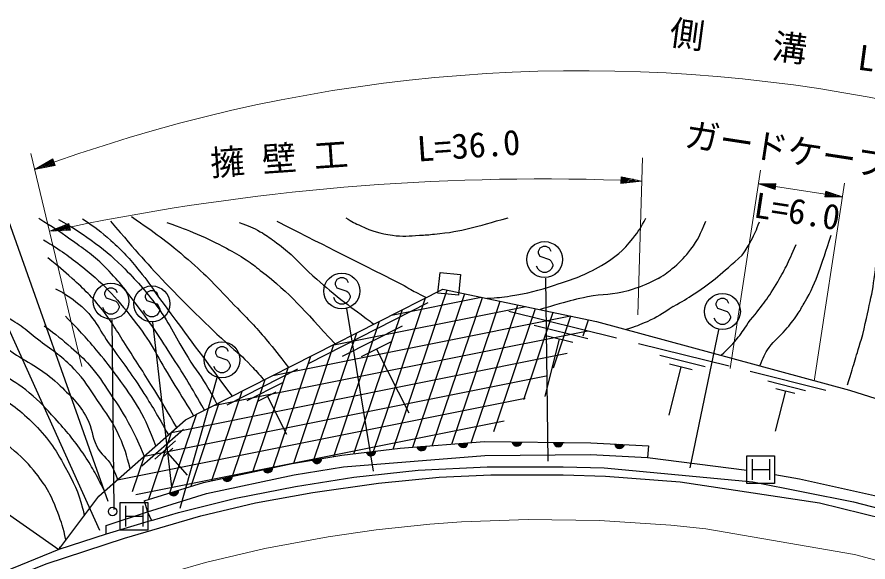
# Model space of a CAD drawing. Units: millimetres, scale not verified. Extents: x 40000 to 680000, y 20000 to 380000.
# Drawn here: x 77581 to 139175, y 294994 to 334468 of the extents above; entities that cross this region are included whole.
import ezdxf
from ezdxf.enums import TextEntityAlignment as Align

# ---------------------------------------------------------------- set-up
doc = ezdxf.new("R2010")
doc.units = ezdxf.units.MM
doc.header["$LTSCALE"] = 1000
doc.linetypes.add('CHAIN', pattern=[18.5, 12, -1.5, 3.5, -1.5])
for name, color, linetype, lineweight in [('M-BGD', 7, 'Continuous', 25), ('M-BMK', 2, 'CHAIN', 13), ('M-BMK-ROW', 30, 'Continuous', 25), ('M-STR-HTXT', 7, 'Continuous', 13), ('M-STR-STRC', 7, 'Continuous', 25)]:
    doc.layers.add(name, color=color, linetype=linetype, lineweight=lineweight)
doc.styles.add('ＭＳ ゴシック', font='')
doc.styles.get('ＭＳ ゴシック').set_extended_font_data('MS Gothic')

msp = doc.modelspace()

# ---------------------------------------------------------------- linework, layer by layer
at = {"layer": 'M-BGD'}
for p, q in [((104691, 312878), (111188, 314180)), ((104814, 303177), (108709, 314702)), ((106231, 303308), (109990, 314432)), ((107640, 303417), (111271, 314162)), ((98678, 309367), (107342, 313779)), ((103384, 303005), (107142, 314126)), ((109049, 303526), (112552, 313892)), ((110458, 303635), (113833, 313622)), ((100399, 310692), (114413, 313500)), ((101954, 302834), (105485, 313282)), ((112103, 304444), (115114, 313352)), ((113185, 313164), (120984, 311221)), ((114257, 306755), (116395, 313082)), ((96107, 308507), (117637, 312820)), ((100514, 302634), (103827, 312438)), ((116410, 309067), (117676, 312812)), ((118563, 311378), (118957, 312542)), ((91814, 306321), (118909, 311749)), ((101139, 309893), (105471, 312099)), ((115005, 312158), (118905, 311187)), ((99060, 302391), (102170, 311594)), ((116825, 311152), (115789, 306993)), ((115850, 311395), (117800, 310910)), ((97606, 302149), (100512, 310750)), ((102516, 309867), (104682, 310970)), ((122576, 310825), (129132, 309192)), ((88755, 304382), (117390, 310119)), ((96129, 301839), (98855, 309906)), ((103599, 310418), (105952, 305797)), ((124106, 309979), (127384, 309163)), ((124817, 309338), (126456, 308930)), ((92797, 306372), (97917, 308980)), ((94650, 301524), (97198, 309062)), ((125636, 309134), (124765, 305637)), ((130636, 308817), (136126, 307450)), ((86803, 302665), (115872, 308489)), ((93171, 301208), (95540, 308218)), ((94251, 306683), (96811, 307986)), ((131917, 308109), (134662, 307426)), ((91692, 300893), (93883, 307374)), ((133199, 307401), (132469, 304474)), ((132512, 307572), (133885, 307231)), ((84850, 300948), (114353, 306859)), ((95064, 306667), (96344, 307319)), ((95704, 306993), (97095, 304263)), ((90182, 300485), (92225, 306530)), ((88650, 300012), (90568, 305686)), ((86192, 299891), (112835, 305229)), ((86619, 301971), (89637, 304626)), ((87119, 299540), (88755, 304382)), ((87551, 302434), (89060, 303761)), ((88105, 302564), (88860, 303228)), ((123291, 303412), (123216, 302571)), ((85934, 300095), (86803, 302665)), ((88482, 302896), (89898, 301286)), ((74199, 300368), (80603, 295906)), ((80685, 296101), (80603, 295906))]:
    msp.add_line(p, q, dxfattribs=at)
for points in [[(80603, 295906), (83496, 299757), (89784, 305287), (108401, 314767), (119534, 312420), (137827, 307438), (147759, 304298), (156532, 301591), (172124, 290068), (177904, 284714)], [(86774, 299433), (91084, 300763), (97490, 302130), (101100, 302731), (105322, 303238), (111420, 303710), (119106, 303614), (123291, 303412)], [(84033, 297003), (84027, 297633), (87031, 298630), (91297, 299946), (97647, 301301), (101203, 301893), (111432, 302705), (119089, 302771), (123216, 302571), (130413, 301639)], [(87318, 297999), (89265, 298591), (93414, 299607), (97732, 300454), (101965, 301131), (106622, 301639), (111617, 301893), (117120, 301893), (120084, 301809), (130836, 300793), (138118, 299353), (142690, 298168), (146584, 296983), (149886, 295882), (154797, 293935), (158099, 292495), (162925, 290040), (171053, 285299), (175476, 282066)], [(70215, 290802), (73602, 292411), (79698, 294866), (85370, 296729), (90874, 298337), (94853, 299269), (99002, 300031), (103743, 300708), (108146, 301131), (111871, 301301), (117120, 301301), (120168, 301216), (125587, 300793), (135662, 299269), (141928, 297745), (146754, 296305), (149886, 295205), (153612, 293765), (156406, 292580), (163687, 288939), (167074, 286992), (175108, 281664)], [(175999, 282637), (170869, 286333), (164322, 290208), (157182, 293847), (151064, 296377), (141163, 299451), (134211, 300987), (132424, 301310)], [(86774, 299433), (87031, 298630), (87318, 297999)], [(87318, 297999), (84033, 297003), (80603, 295906)], [(80603, 295906), (74387, 293367), (69664, 291228)]]:
    msp.add_lwpolyline(points, dxfattribs=at)
for centre, radius, start, end in [((113763, 303735), 354, 188.0862, 350.49138), ((113763, 303735), 283, 190.31024, 348.26734), ((113763, 303735), 212, 194.05656, 344.52101), ((113763, 303735), 142, 201.76829, 336.80928), ((113763, 303735), 100, 212.08596, 326.49162), ((113763, 303735), 100, 212.08596, 326.49162), ((106871, 303412), 354, 193.22204, 355.62722), ((106871, 303412), 283, 195.44608, 353.40318), ((106871, 303412), 212, 199.19241, 349.65686), ((106871, 303412), 142, 206.90414, 341.94513), ((106871, 303412), 100, 217.2218, 331.62746), ((106871, 303412), 100, 217.2218, 331.62746), ((109862, 303643), 354, 193.22204, 355.62722), ((109862, 303643), 283, 195.44608, 353.40318), ((109862, 303643), 212, 199.19241, 349.65686), ((109862, 303643), 142, 206.90414, 341.94513), ((109862, 303643), 100, 217.2218, 331.62746), ((109862, 303643), 100, 217.2218, 331.62746), ((116763, 303698), 354, 188.0862, 350.49138), ((116763, 303698), 283, 190.31024, 348.26734), ((116763, 303698), 212, 194.05656, 344.52101), ((116763, 303698), 142, 201.76829, 336.80928), ((116763, 303698), 100, 212.08596, 326.49162), ((116763, 303698), 100, 212.08596, 326.49162), ((121201, 303567), 354, 186.02544, 348.43062), ((121201, 303567), 283, 188.24948, 346.20658), ((121201, 303567), 212, 191.9958, 342.46025), ((121201, 303567), 142, 199.70753, 334.74852), ((121201, 303567), 100, 210.02519, 324.43086), ((121201, 303567), 100, 210.02519, 324.43086), ((99286, 302484), 354, 198.25973, 0.66491), ((99286, 302484), 283, 200.48377, 358.44087), ((99286, 302484), 212, 204.2301, 354.69455), ((99286, 302484), 142, 211.94183, 346.98282), ((99286, 302484), 100, 222.25949, 336.66515), ((99286, 302484), 100, 222.25949, 336.66515), ((103205, 303038), 354, 195.63751, 358.04269), ((103205, 303038), 283, 197.86155, 355.81865), ((103205, 303038), 212, 201.60787, 352.07232), ((103205, 303038), 142, 209.3196, 344.36059), ((103205, 303038), 100, 219.63726, 334.04293), ((103205, 303038), 100, 219.63726, 334.04293), ((95743, 301812), 354, 200.83999, 3.24516), ((95743, 301812), 283, 203.06402, 1.02113), ((92809, 301186), 354, 200.83999, 3.24516), ((95743, 301812), 212, 206.81035, 357.2748), ((95743, 301812), 142, 214.52208, 349.56307), ((95743, 301812), 100, 224.83974, 339.24541), ((95743, 301812), 100, 224.83974, 339.24541), ((92809, 301186), 283, 203.06402, 1.02113), ((92809, 301186), 212, 206.81035, 357.2748), ((92809, 301186), 142, 214.52208, 349.56307), ((92809, 301186), 100, 224.83974, 339.24541), ((92809, 301186), 100, 224.83974, 339.24541), ((88913, 300150), 354, 205.94274, 8.34792), ((88913, 300150), 283, 208.16678, 6.12388), ((88913, 300150), 212, 211.9131, 2.37755), ((88913, 300150), 142, 219.62483, 354.66582), ((88913, 300150), 100, 229.94249, 344.34816), ((88913, 300150), 100, 229.94249, 344.34816)]:
    msp.add_arc(centre, radius, start, end, dxfattribs=at)
for points, knots in [([(91160, 305988), (90096, 307825), (89805, 308325), (88871, 309783), (87910, 311281), (87375, 312126), (86302, 313547), (85417, 314719), (84924, 315390), (83882, 316425), (83005, 317296), (82406, 317669), (81402, 318388), (80547, 319000), (80242, 319197), (79158, 319872)], [0, 0, 0, 0, 1, 1, 1, 2, 2, 2, 3, 3, 3, 4, 4, 4, 5, 5, 5, 5]), ([(80575, 319805), (81713, 319149), (82059, 318946), (82944, 318300), (83867, 317627), (84370, 317221), (85181, 316418), (86256, 315352), (86830, 314715), (87727, 313495), (88726, 312135), (89068, 311229), (89963, 309797), (90533, 308886), (90938, 308429), (91469, 307495), (91701, 307086), (91783, 306946), (92041, 306437)], [0, 0, 0, 0, 1, 1, 1, 2, 2, 2, 3, 3, 3, 4, 4, 4, 5, 5, 5, 6, 6, 6, 6]), ([(82332, 319857), (83314, 319176), (83617, 318952), (84369, 318285), (85257, 317497), (85706, 316996), (86450, 316071), (87024, 315357), (87218, 315086), (87826, 314170)], [0, 0, 0, 0, 1, 1, 1, 2, 2, 2, 3, 3, 3, 3]), ([(84354, 319673), (86367, 317326), (86918, 316669), (88672, 314847), (90213, 313247), (90756, 312727), (92736, 310868)], [0, 0, 0, 0, 1, 1, 1, 2, 2, 2, 2]), ([(85878, 320012), (87718, 318736), (88270, 318345), (89688, 317133), (91200, 315842), (91691, 315312), (93329, 313577)], [0, 0, 0, 0, 1, 1, 1, 2, 2, 2, 2]), ([(101372, 319927), (101858, 319623), (102030, 319540), (102473, 319335), (103318, 318942), (103837, 318789), (104759, 318657), (105512, 318550), (105947, 318622), (106706, 318657), (107137, 318677), (107378, 318700), (107807, 318742), (109931, 318948), (110679, 319262), (113141, 319927)], [0, 0, 0, 0, 1, 1, 1, 2, 2, 2, 3, 3, 3, 4, 4, 4, 5, 5, 5, 5]), ([(111598, 314093), (112398, 314138), (112641, 314172), (113304, 314266), (114573, 314446), (115272, 314655), (116492, 315049), (117862, 315490), (118651, 315744), (119887, 316480), (120892, 317079), (121442, 317506), (122160, 318429), (122580, 318969), (122745, 319209), (123105, 319905)], [0, 0, 0, 0, 1, 1, 1, 2, 2, 2, 3, 3, 3, 4, 4, 4, 5, 5, 5, 5]), ([(123978, 315525), (124546, 315878), (124731, 316002), (125164, 316371), (125680, 316811), (125937, 317102), (126349, 317641), (126897, 318359), (127028, 318718), (127450, 319673)], [0, 0, 0, 0, 1, 1, 1, 2, 2, 2, 3, 3, 3, 3]), ([(138795, 311461), (139324, 313832), (139533, 314515), (139755, 316510), (139842, 317287), (139956, 317722), (139932, 318503), (139917, 318989), (139905, 319174), (139821, 319743)], [0, 0, 0, 0, 1, 1, 1, 2, 2, 2, 3, 3, 3, 3]), ([(88418, 319589), (89475, 319213), (89774, 319107), (90620, 318742), (91462, 318379), (91929, 318160), (92736, 317726), (93311, 317417), (93629, 317235), (94176, 316879), (94591, 316609), (94800, 316422), (95192, 316117), (97534, 314299), (98181, 313393), (100606, 310798)], [0, 0, 0, 0, 1, 1, 1, 2, 2, 2, 3, 3, 3, 4, 4, 4, 5, 5, 5, 5]), ([(93668, 319589), (94389, 319314), (94628, 319237), (95192, 318911), (95605, 318673), (95819, 318511), (96208, 318234), (97257, 317487), (97565, 317111), (98663, 316033)], [0, 0, 0, 0, 1, 1, 1, 2, 2, 2, 3, 3, 3, 3]), ([(130074, 317218), (130400, 317702), (130495, 317852), (130725, 318281), (130998, 318790), (131070, 318988), (131323, 319632)], [0, 0, 0, 0, 1, 1, 1, 2, 2, 2, 2]), ([(131352, 309202), (131598, 309821), (131698, 310047), (132022, 310529), (132400, 311093), (132767, 311283), (133207, 311799), (133559, 312212), (133754, 312448), (134054, 312900), (134267, 313221), (134371, 313412), (134562, 313747), (135584, 315539), (135725, 316336), (136509, 318657)], [0, 0, 0, 0, 1, 1, 1, 2, 2, 2, 3, 3, 3, 4, 4, 4, 5, 5, 5, 5]), ([(79491, 318330), (80857, 317501), (81286, 317187), (82347, 316337), (84066, 314960), (84886, 313994), (86233, 312252), (87391, 310754), (87795, 309744), (88791, 308134), (89406, 307138), (89599, 306826), (90364, 305582)], [0, 0, 0, 0, 1, 1, 1, 2, 2, 2, 3, 3, 3, 4, 4, 4, 4]), ([(130498, 312307), (131507, 313551), (131835, 313945), (132530, 315101), (133177, 316179), (133373, 316612), (133969, 317980)], [0, 0, 0, 0, 1, 1, 1, 2, 2, 2, 2]), ([(125079, 313493), (125810, 313899), (126019, 314043), (126603, 314424), (128061, 315375), (128503, 315843), (130074, 317218)], [0, 0, 0, 0, 1, 1, 1, 2, 2, 2, 2]), ([(65851, 317049), (66464, 316288), (66765, 316004), (67479, 315488), (68599, 314677), (69537, 314824), (70800, 314259), (71872, 313779), (72392, 313351), (73390, 312731), (74949, 311763), (75788, 311167), (77309, 310141), (78577, 309285), (79424, 308971), (80531, 307915), (81464, 307026), (82044, 306525), (82657, 305391), (83054, 304655), (82990, 304119), (83354, 303365), (83660, 302732), (84132, 302564), (84450, 301937), (84639, 301566), (84709, 301407), (84850, 300948)], [0, 0, 0, 0, 1, 1, 1, 2, 2, 2, 3, 3, 3, 4, 4, 4, 5, 5, 5, 6, 6, 6, 7, 7, 7, 8, 8, 8, 9, 9, 9, 9]), ([(85770, 301757), (85496, 302830), (85383, 303193), (85003, 304063), (84523, 305165), (84086, 305703), (83409, 306698), (82790, 307607), (82490, 308164), (81727, 308956), (80857, 309859), (80250, 310241), (79247, 310993), (78280, 311717), (77806, 312253), (76712, 312764), (75143, 313497), (74105, 313494), (72494, 314126), (71570, 314488), (71021, 314662), (70202, 315222), (69436, 315745), (69161, 316034), (68442, 316816)], [0, 0, 0, 0, 1, 1, 1, 2, 2, 2, 3, 3, 3, 4, 4, 4, 5, 5, 5, 6, 6, 6, 7, 7, 7, 8, 8, 8, 8]), ([(89153, 304732), (88388, 306032), (88187, 306368), (87550, 307406), (86789, 308645), (86349, 309331), (85557, 310550), (84867, 311612), (84543, 312254), (83764, 313251), (83003, 314225), (82486, 314701), (81572, 315532), (80904, 316139), (80659, 316345), (79800, 317015)], [0, 0, 0, 0, 1, 1, 1, 2, 2, 2, 3, 3, 3, 4, 4, 4, 5, 5, 5, 5]), ([(98663, 316033), (99645, 315153), (99914, 314908), (100753, 314233), (101523, 313614), (101979, 313300), (102768, 312705), (103018, 312517), (103096, 312458), (103407, 312224)], [0, 0, 0, 0, 1, 1, 1, 2, 2, 2, 3, 3, 3, 3]), ([(123978, 315525), (123026, 315047), (122684, 314899), (121806, 314635), (120695, 314302), (120007, 314416), (118868, 314192), (118064, 314035), (117621, 313910), (116831, 313691), (116288, 313540), (116109, 313488), (115446, 313282)], [0, 0, 0, 0, 1, 1, 1, 2, 2, 2, 3, 3, 3, 4, 4, 4, 4]), ([(83912, 300123), (83257, 301432), (83047, 301846), (82358, 302867), (81650, 303915), (81175, 304449), (80332, 305391), (79647, 306157), (79264, 306596), (78472, 307251), (77737, 307859), (77260, 308117), (76446, 308613), (75523, 309174), (74960, 309408), (74021, 309941), (73000, 310522), (72429, 310849), (71431, 311469), (70603, 311983), (70177, 312333), (69339, 312831), (68655, 313237), (68219, 313372), (67545, 313794), (66791, 314266), (66539, 314482), (65718, 315156)], [0, 0, 0, 0, 1, 1, 1, 2, 2, 2, 3, 3, 3, 4, 4, 4, 5, 5, 5, 6, 6, 6, 7, 7, 7, 8, 8, 8, 9, 9, 9, 9]), ([(80376, 314779), (81167, 314372), (81447, 314167), (82059, 313672), (83201, 312749), (83476, 311871), (84339, 310683), (85252, 309427), (85779, 308733), (86620, 307428), (87415, 306193), (87664, 305757), (88543, 304196)], [0, 0, 0, 0, 1, 1, 1, 2, 2, 2, 3, 3, 3, 4, 4, 4, 4]), ([(105606, 315017), (106152, 314699), (106296, 314607), (106754, 314373), (106925, 314285), (106981, 314256), (107195, 314153)], [0, 0, 0, 0, 1, 1, 1, 2, 2, 2, 2]), ([(93329, 313577), (94446, 312431), (94768, 312115), (95616, 311111), (96271, 310337), (96486, 310065), (97230, 309079)], [0, 0, 0, 0, 1, 1, 1, 2, 2, 2, 2]), ([(125079, 313493), (124227, 312940), (123963, 312749), (123182, 312399), (122610, 312143), (122389, 312060), (121680, 311836)], [0, 0, 0, 0, 1, 1, 1, 2, 2, 2, 2]), ([(63759, 311901), (64228, 312180), (64481, 312287), (64988, 312366), (65722, 312481), (66125, 312138), (66848, 311967), (68256, 311634), (69121, 311645), (70435, 311037), (71359, 310609), (71496, 309833), (72328, 309244), (73574, 308361), (74461, 308171), (75748, 307351), (76958, 306580), (77652, 306136), (78671, 305126), (79791, 304015), (80325, 303266), (81062, 301871), (81655, 300750), (82031, 300115), (82324, 298882), (82374, 298675), (82401, 298597), (82438, 298349)], [0, 0, 0, 0, 1, 1, 1, 2, 2, 2, 3, 3, 3, 4, 4, 4, 5, 5, 5, 6, 6, 6, 7, 7, 7, 8, 8, 8, 9, 9, 9, 9]), ([(87634, 303397), (87139, 304667), (86985, 305076), (86421, 306078), (85888, 307022), (85510, 307505), (84871, 308380), (84348, 309097), (84038, 309488), (83476, 310174), (82595, 311249), (82253, 311582), (81084, 312809)], [0, 0, 0, 0, 1, 1, 1, 2, 2, 2, 3, 3, 3, 4, 4, 4, 4]), ([(128545, 309966), (129090, 310472), (129267, 310630), (129662, 311115), (130022, 311555), (130139, 311735), (130498, 312307)], [0, 0, 0, 0, 1, 1, 1, 2, 2, 2, 2]), ([(79557, 312100), (80501, 311382), (80779, 311183), (81505, 310528), (82050, 310037), (82374, 309775), (82856, 309222), (83486, 308498), (83762, 308028), (84295, 307229), (84926, 306283), (85298, 305759), (85823, 304749), (86239, 303949), (86372, 303652), (86784, 302649)], [0, 0, 0, 0, 1, 1, 1, 2, 2, 2, 3, 3, 3, 4, 4, 4, 5, 5, 5, 5]), ([(92736, 310868), (93599, 310117), (93859, 309912), (94509, 309229), (94891, 308829), (95023, 308688), (95457, 308176)], [0, 0, 0, 0, 1, 1, 1, 2, 2, 2, 2]), ([(81121, 296596), (80915, 297520), (80818, 297826), (80531, 298583), (80085, 299761), (79743, 300411), (78970, 301406), (78430, 302102), (78064, 302444), (77409, 303033), (76593, 303768), (76073, 304106), (75217, 304794), (74426, 305429), (74083, 305937), (73191, 306421), (72170, 306975), (71495, 307059), (70401, 307450), (69575, 307747), (69146, 308065), (68276, 308181), (67915, 308229), (67766, 308252), (67346, 308248)], [0, 0, 0, 0, 1, 1, 1, 2, 2, 2, 3, 3, 3, 4, 4, 4, 5, 5, 5, 6, 6, 6, 7, 7, 7, 8, 8, 8, 8])]:
    msp.add_open_spline(points, degree=3, knots=knots, dxfattribs=at)
for points in [[(96377, 319673), (100991, 317345), (100991, 317345), (105606, 315017)], [(87826, 314170), (90487, 310585), (90487, 310585), (93148, 307000)], [(137694, 307820), (138245, 309640), (138245, 309640), (138795, 311461)]]:
    msp.add_open_spline(points, degree=3, dxfattribs=at)
at = {"layer": 'M-BMK'}
msp.add_lwpolyline([(72218, 287989), (74956, 289278), (79020, 290971), (82576, 292326), (86471, 293596), (91212, 294951), (95530, 295967), (100102, 296813), (103574, 297321), (107468, 297745), (109754, 297914), (114580, 298083), (119745, 297999), (124910, 297660), (127450, 297406), (138202, 295543), (142944, 294273), (146076, 293342), (149717, 292072), (154204, 290294), (157591, 288770), (165888, 284537)], dxfattribs=at)
at = {"layer": 'M-BMK-ROW'}
for p, q in [((108048, 314475), (108198, 315968)), ((108198, 315968), (109691, 315817)), ((109691, 315817), (109540, 314325)), ((109540, 314325), (108048, 314475))]:
    msp.add_line(p, q, dxfattribs=at)
at = {"layer": 'M-STR-HTXT'}
for p, q in [((82279, 309166), (78573, 324577)), ((78849, 323428), (80167, 324186)), ((80237, 323999), (79113, 323580)), ((79377, 323731), (80220, 324046)), ((80202, 324093), (79640, 323883)), ((79904, 324035), (80185, 324140)), ((80342, 323718), (80167, 324186)), ((122515, 312907), (122845, 324262)), ((78849, 323428), (80255, 323952)), ((78849, 323428), (80342, 323718)), ((80272, 323905), (79148, 323486)), ((79446, 323544), (80290, 323858)), ((80307, 323812), (79745, 323602)), ((80044, 323660), (80325, 323765)), ((129199, 309012), (131396, 323369)), ((121309, 322901), (121287, 322402)), ((121304, 322801), (121904, 322776)), ((121606, 322838), (121306, 322851)), ((122797, 322588), (121309, 322901)), ((122797, 322588), (121287, 322402)), ((121589, 322439), (121289, 322452)), ((121292, 322502), (121891, 322476)), ((122193, 322513), (121294, 322551)), ((121296, 322601), (122495, 322550)), ((122797, 322588), (121298, 322651)), ((121300, 322701), (122499, 322650)), ((122201, 322713), (121302, 322751)), ((131244, 322380), (132511, 322397)), ((131244, 322380), (132448, 321985)), ((131244, 322380), (132480, 322191)), ((132474, 322150), (131485, 322301)), ((132486, 322232), (131498, 322383)), ((131726, 322222), (132467, 322109)), ((131751, 322387), (132493, 322273)), ((132461, 322067), (131967, 322143)), ((132499, 322315), (132005, 322390)), ((132258, 322394), (132505, 322356)), ((132448, 321985), (132511, 322397)), ((136087, 321639), (132480, 322191)), ((135277, 308082), (137473, 322439)), ((132208, 322064), (132455, 322026)), ((136118, 321845), (136055, 321433)), ((136815, 321443), (136074, 321557)), ((136080, 321598), (137069, 321447)), ((137322, 321450), (136087, 321639)), ((136093, 321680), (137081, 321529)), ((136840, 321608), (136099, 321722)), ((136105, 321763), (136600, 321687)), ((136359, 321766), (136112, 321804)), ((137322, 321450), (136118, 321845)), ((137322, 321450), (136055, 321433)), ((136308, 321437), (136061, 321474)), ((136068, 321516), (136562, 321440)), ((79926, 318949), (81340, 319509)), ((79926, 318949), (81393, 319264)), ((81382, 319313), (80209, 319061)), ((81403, 319215), (80230, 318963)), ((80492, 319173), (81372, 319362)), ((80534, 318977), (81414, 319167)), ((81361, 319411), (80775, 319285)), ((81424, 319118), (80838, 318992)), ((81058, 319397), (81351, 319460)), ((81142, 319006), (81435, 319069)), ((81446, 319020), (81340, 319509)), ((79926, 318949), (81446, 319020))]:
    msp.add_line(p, q, dxfattribs=at)
for centre, radius, start, end in [((118481, 217205), 113375, 49.18104, 109.70261), ((115589, 153148), 169593, 88.07093, 101.63211)]:
    msp.add_arc(centre, radius, start, end, dxfattribs=at)
at = {"layer": 'M-STR-STRC'}
for p, q in [((68690, 330181), (83547, 297308)), ((74599, 326339), (84158, 299404)), ((115653, 317846), (115417, 317728)), ((115890, 317846), (115653, 317846)), ((116126, 317728), (115890, 317846)), ((115417, 317728), (115299, 317492)), ((115299, 317492), (115299, 317373)), ((115299, 317373), (115417, 317137)), ((116244, 317492), (116126, 317728)), ((115417, 317137), (116126, 316901)), ((116126, 316901), (116244, 316782)), ((116244, 316782), (116362, 316546)), ((115299, 316192), (115181, 316428)), ((115417, 316073), (115299, 316192)), ((115653, 315955), (115417, 316073)), ((116126, 316073), (115890, 315955)), ((116244, 316192), (116126, 316073)), ((116362, 316428), (116244, 316192)), ((116362, 316546), (116362, 316428)), ((100737, 315447), (100619, 315211)), ((100974, 315566), (100737, 315447)), ((101210, 315566), (100974, 315566)), ((101446, 315447), (101210, 315566)), ((101565, 315211), (101446, 315447)), ((115890, 315955), (115653, 315955)), ((115842, 315556), (116008, 302300)), ((84263, 314835), (84026, 314717)), ((84499, 314835), (84263, 314835)), ((84735, 314717), (84499, 314835)), ((100619, 315211), (100619, 315093)), ((100619, 315093), (100737, 314856)), ((100737, 314856), (101446, 314620)), ((84026, 314717), (83908, 314480)), ((83908, 314480), (83908, 314362)), ((83908, 314362), (84026, 314126)), ((84853, 314480), (84735, 314717)), ((86982, 314517), (86864, 314281)), ((86864, 314281), (86864, 314163)), ((86864, 314163), (86982, 313927)), ((87218, 314636), (86982, 314517)), ((87455, 314636), (87218, 314636)), ((87691, 314517), (87455, 314636)), ((87809, 314281), (87691, 314517)), ((100619, 313911), (100501, 314147)), ((101446, 314620), (101565, 314502)), ((101565, 314502), (101683, 314266)), ((101683, 314147), (101565, 313911)), ((101683, 314266), (101683, 314147)), ((84026, 314126), (84735, 313889)), ((84735, 313889), (84853, 313771)), ((84853, 313771), (84972, 313535)), ((84972, 313535), (84972, 313417)), ((86982, 313927), (87691, 313690)), ((87691, 313690), (87809, 313572)), ((87809, 313572), (87928, 313336)), ((100737, 313793), (100619, 313911)), ((100974, 313675), (100737, 313793)), ((101210, 313675), (100974, 313675)), ((101446, 313793), (101210, 313675)), ((101565, 313911), (101446, 313793)), ((128281, 313964), (128163, 313728)), ((128163, 313728), (128163, 313609)), ((128163, 313609), (128281, 313373)), ((128517, 314082), (128281, 313964)), ((128754, 314082), (128517, 314082)), ((128990, 313964), (128754, 314082)), ((129108, 313728), (128990, 313964)), ((83908, 313180), (83790, 313417)), ((84026, 313062), (83908, 313180)), ((84263, 312944), (84026, 313062)), ((84499, 312944), (84263, 312944)), ((84735, 313062), (84499, 312944)), ((84853, 313180), (84735, 313062)), ((84972, 313417), (84853, 313180)), ((86864, 312981), (86746, 313217)), ((86982, 312863), (86864, 312981)), ((87809, 312981), (87691, 312863)), ((87928, 313217), (87809, 312981)), ((87928, 313336), (87928, 313217)), ((103395, 301581), (101465, 313360)), ((128281, 313373), (128990, 313137)), ((128990, 313137), (129108, 313018)), ((129108, 313018), (129226, 312782)), ((84453, 312544), (84589, 298795)), ((87218, 312745), (86982, 312863)), ((87455, 312745), (87218, 312745)), ((88785, 300411), (87401, 312375)), ((87691, 312863), (87455, 312745)), ((128163, 312428), (128045, 312664)), ((128281, 312309), (128163, 312428)), ((128517, 312191), (128281, 312309)), ((128990, 312309), (128754, 312191)), ((129108, 312428), (128990, 312309)), ((129226, 312664), (129108, 312428)), ((129226, 312782), (129226, 312664)), ((126303, 301808), (128368, 311804)), ((128754, 312191), (128517, 312191)), ((92063, 310466), (91945, 310229)), ((92300, 310584), (92063, 310466)), ((92536, 310584), (92300, 310584)), ((92773, 310466), (92536, 310584)), ((92891, 310229), (92773, 310466)), ((91945, 310229), (91945, 310111)), ((91945, 310111), (92063, 309875)), ((92063, 309875), (92773, 309638)), ((92773, 309638), (92891, 309520)), ((92891, 309520), (93009, 309284)), ((93009, 309284), (93009, 309166)), ((91945, 308929), (91827, 309166)), ((92063, 308811), (91945, 308929)), ((92300, 308693), (92063, 308811)), ((92536, 308693), (92300, 308693)), ((92773, 308811), (92536, 308693)), ((92891, 308929), (92773, 308811)), ((93009, 309166), (92891, 308929)), ((92051, 308345), (89372, 298868)), ((130416, 300686), (130416, 302686)), ((130416, 302686), (132416, 302686)), ((130791, 302436), (130791, 300936)), ((132041, 302436), (132041, 300936)), ((132416, 302686), (132416, 300686)), ((130791, 301686), (132041, 301686)), ((132416, 300686), (130416, 300686)), ((85058, 297307), (85058, 299307)), ((85058, 299307), (87058, 299307)), ((85433, 299057), (85433, 297557)), ((86683, 299057), (86683, 297557)), ((87058, 299307), (87058, 297307)), ((85433, 298307), (86683, 298307)), ((87058, 297307), (85058, 297307))]:
    msp.add_line(p, q, dxfattribs=at)
for centre, radius in [((115771, 316901), 1300), ((101092, 314620), 1300), ((84381, 313889), 1300), ((87337, 313690), 1300), ((128636, 313137), 1300), ((92418, 309638), 1300), ((84496, 298651), 305)]:
    msp.add_circle(centre, radius, dxfattribs=at)

# ---------------------------------------------------------------- texts
at = {"layer": 'M-STR-HTXT', "style": 'ＭＳ ゴシック'}
for s, rotation, p in [('側\u3000\u3000溝   L=95.0', 352.442, (135175, 330534)), ('ガードケーブル', 351.301, (134390, 323241)), ('擁 壁 工\u3000\u3000L=36.0', 3.939, (102887, 323188)), ('L=6.0', 351.301, (133830, 318950))]:
    msp.add_text(s, height=1833, rotation=rotation, dxfattribs=at).set_placement(p, align=Align.BOTTOM_CENTER)

doc.saveas('drawing.dxf')
